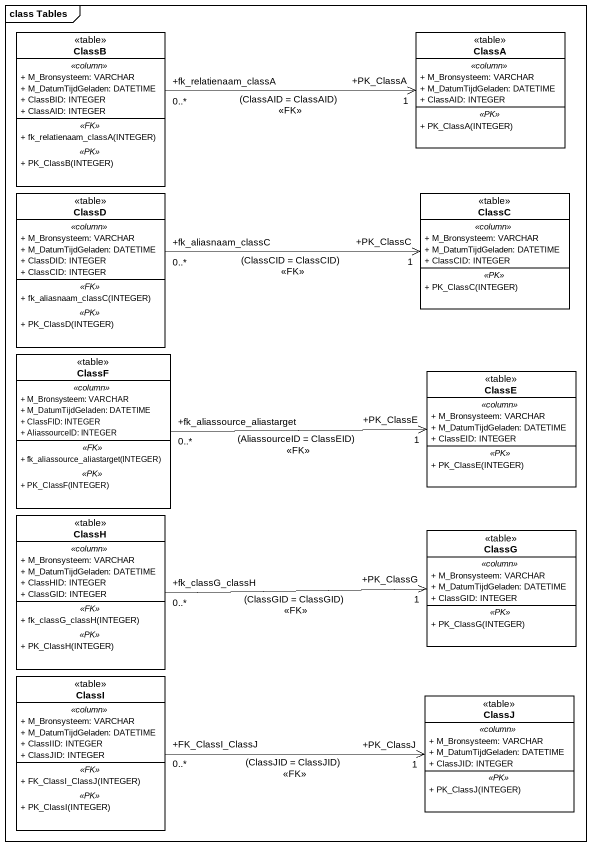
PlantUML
@startuml
mainframe class Tables
hide circle
hide empty members
skinparam classAttributeIconSize 0
class ClassB <<table>> {
  .. <<column>> ..
  + M_Bronsysteem: VARCHAR
  + M_DatumTijdGeladen: DATETIME
  + ClassBID: INTEGER
  + ClassAID: INTEGER
  .. <<FK>> ..
  + fk_relatienaam_classA(INTEGER)
  .. <<PK>> ..
  + PK_ClassB(INTEGER)
}
class ClassA <<table>> {
  .. <<column>> ..
  + M_Bronsysteem: VARCHAR
  + M_DatumTijdGeladen: DATETIME
  + ClassAID: INTEGER
  .. <<PK>> ..
  + PK_ClassA(INTEGER)
}
class ClassD <<table>> {
  .. <<column>> ..
  + M_Bronsysteem: VARCHAR
  + M_DatumTijdGeladen: DATETIME
  + ClassDID: INTEGER
  + ClassCID: INTEGER
  .. <<FK>> ..
  + fk_aliasnaam_classC(INTEGER)
  .. <<PK>> ..
  + PK_ClassD(INTEGER)
}
class ClassC <<table>> {
  .. <<column>> ..
  + M_Bronsysteem: VARCHAR
  + M_DatumTijdGeladen: DATETIME
  + ClassCID: INTEGER
  .. <<PK>> ..
  + PK_ClassC(INTEGER)
}
class ClassF <<table>> {
  .. <<column>> ..
  + M_Bronsysteem: VARCHAR
  + M_DatumTijdGeladen: DATETIME
  + ClassFID: INTEGER
  + AliassourceID: INTEGER
  .. <<FK>> ..
  + fk_aliassource_aliastarget(INTEGER)
  .. <<PK>> ..
  + PK_ClassF(INTEGER)
}
class ClassE <<table>> {
  .. <<column>> ..
  + M_Bronsysteem: VARCHAR
  + M_DatumTijdGeladen: DATETIME
  + ClassEID: INTEGER
  .. <<PK>> ..
  + PK_ClassE(INTEGER)
}
class ClassH <<table>> {
  .. <<column>> ..
  + M_Bronsysteem: VARCHAR
  + M_DatumTijdGeladen: DATETIME
  + ClassHID: INTEGER
  + ClassGID: INTEGER
  .. <<FK>> ..
  + fk_classG_classH(INTEGER)
  .. <<PK>> ..
  + PK_ClassH(INTEGER)
}
class ClassG <<table>> {
  .. <<column>> ..
  + M_Bronsysteem: VARCHAR
  + M_DatumTijdGeladen: DATETIME
  + ClassGID: INTEGER
  .. <<PK>> ..
  + PK_ClassG(INTEGER)
}
class ClassI <<table>> {
  .. <<column>> ..
  + M_Bronsysteem: VARCHAR
  + M_DatumTijdGeladen: DATETIME
  + ClassIID: INTEGER
  + ClassJID: INTEGER
  .. <<FK>> ..
  + FK_ClassI_ClassJ(INTEGER)
  .. <<PK>> ..
  + PK_ClassI(INTEGER)
}
class ClassJ <<table>> {
  .. <<column>> ..
  + M_Bronsysteem: VARCHAR
  + M_DatumTijdGeladen: DATETIME
  + ClassJID: INTEGER
  .. <<PK>> ..
  + PK_ClassJ(INTEGER)
}
ClassB "+fk_relatienaam_classA\n0..*" -right-> "+PK_ClassA\n1" ClassA : (ClassAID = ClassAID)\n<<FK>>
ClassD "+fk_aliasnaam_classC\n0..*" -right-> "+PK_ClassC\n1" ClassC : (ClassCID = ClassCID)\n<<FK>>
ClassF "+fk_aliassource_aliastarget\n0..*" -right-> "+PK_ClassE\n1" ClassE : (AliassourceID = ClassEID)\n<<FK>>
ClassH "+fk_classG_classH\n0..*" -right-> "+PK_ClassG\n1" ClassG : (ClassGID = ClassGID)\n<<FK>>
ClassI "+FK_ClassI_ClassJ\n0..*" -right-> "+PK_ClassJ\n1" ClassJ : (ClassJID = ClassJID)\n<<FK>>
@enduml
